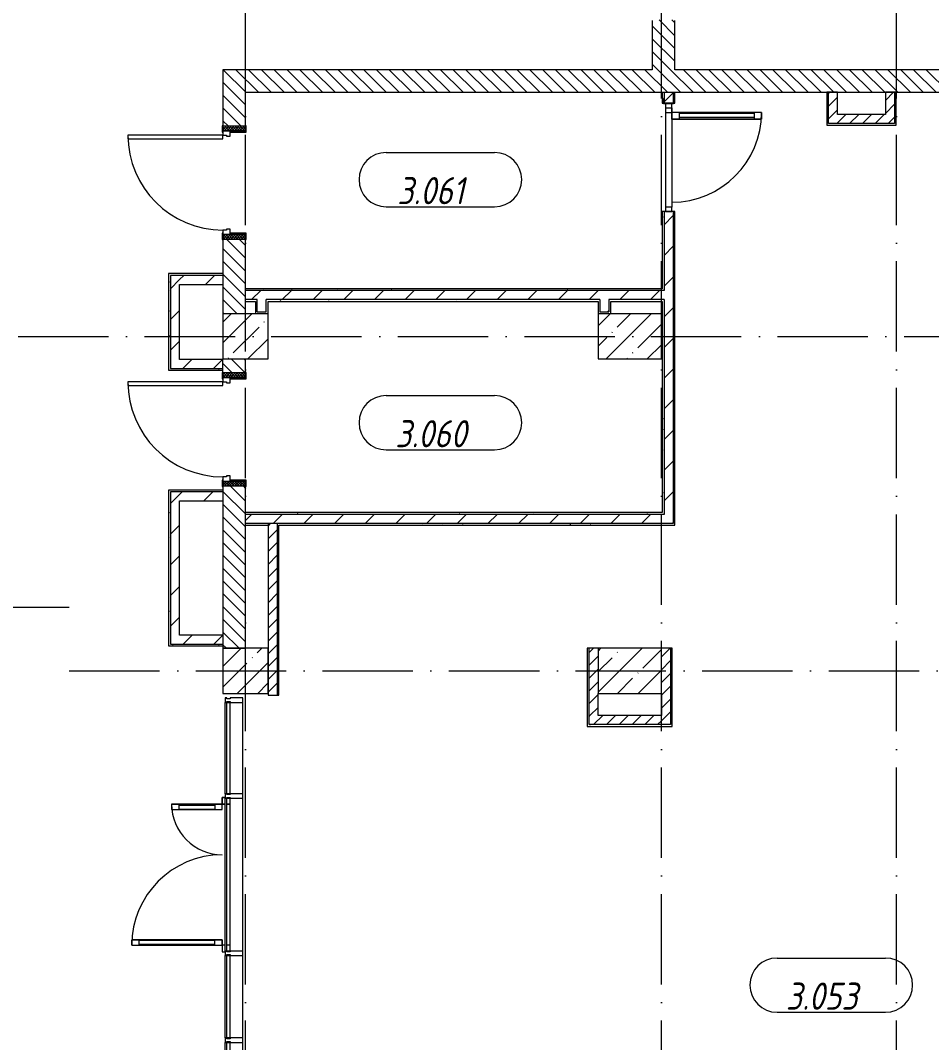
# Model space of a CAD drawing. Header units: millimetres. Extents: x -6467 to 106027, y -7090 to 195095.
# Drawn here: x 7469 to 17548, y 121283 to 132590 of the extents above; entities that cross this region are included whole.
import ezdxf

# ---------------------------------------------------------------- set-up
doc = ezdxf.new("R2010")
doc.units = ezdxf.units.MM
doc.linetypes.add('50_200_ШТРИХ_1Т_ш5_п1_п1_', pattern=[1400, 1000, -200, 0, -200])
for name, color, linetype, lineweight, true_color in [('A-AREA-IDEN-1', 7, 'Continuous', 9, 0xaaaaaa), ('A-GENM-1', 7, 'Continuous', 9, 0xaaaaaa), ('A-GENM-2', 7, 'Continuous', 20, 0xaaaaaa), ('I-WALL-1', 7, 'Continuous', 5, 0x787878), ('Оси-3', 7, '50_200_ШТРИХ_1Т_ш5_п1_п1_', 9, 0xaaaaaa)]:
    doc.layers.add(name, color=color, linetype=linetype, lineweight=lineweight, true_color=true_color)
for name, color, linetype, lineweight in [('A-DETL-GENF', 7, 'Continuous', 9), ('A-DOOR', 7, 'Continuous', 9), ('A-DOOR-2', 7, 'Continuous', 5), ('A-DOOR-FRAM', 7, 'Continuous', 9), ('A-DOOR-FRAM-2', 7, 'Continuous', 5), ('A-GLAZ-CWMG', 7, 'Continuous', 9), ('A-GLAZ-CWMG-1', 7, 'Continuous', 20), ('A-WALL', 7, 'Continuous', 5), ('A-WALL-FNSH-1', 7, 'Continuous', 5), ('I-WALL', 7, 'Continuous', 5), ('S-COLS', 7, 'Continuous', 9), ('S-COLS-1', 7, 'Continuous', 5)]:
    doc.layers.add(name, color=color, linetype=linetype, lineweight=lineweight)
doc.styles.add('ISOCPEUR_I_1', font='isocpeui.ttf', dxfattribs={"width": 0.85, "height": 2.5})
pattern_1 = [(135, (109.45, 102614.03), (-70.71068, -70.71068), [])]
pattern_2 = [(0, (109.45, 102614.03), (406.4, 101.6), [6.706, -298.094, 6.706, -298.094, -1625.6]), (0, (109.45, 102614.03), (406.4, 101.6), [-609.6, 6.706, -602.894, 6.706, -298.094, -711.2]), (0, (109.45, 102614.03), (406.4, 101.6), [-1524, 6.706, -196.494, 6.706, -501.294]), (120, (261.85, 102664.83), (-291.18818, 301.15272), [6.706, -298.094, 6.706, -298.094, -1625.6]), (120, (261.85, 102664.83), (-291.18818, 301.15272), [-609.6, 6.706, -602.894, 6.706, -298.094, -711.2]), (120, (261.85, 102664.83), (-291.18818, 301.15272), [-1524, 6.706, -196.494, 6.706, -501.294]), (240, (312.65, 102868.03), (-115.21182, -402.75272), [6.706, -298.094, 6.706, -298.094, -1625.6]), (240, (312.65, 102868.03), (-115.21182, -402.75272), [-609.6, 6.706, -602.894, 6.706, -298.094, -711.2]), (240, (312.65, 102868.03), (-115.21182, -402.75272), [-1524, 6.706, -196.494, 6.706, -501.294])]
pattern_3 = [(45, (109.45, 102614.03), (-169.7056, 169.7056), [])]
pattern_4 = [(45, (109.45, 102614.03), (-70.71068, 70.71068), [])]

# ---------------------------------------------------------------- blocks, each defined once
blk = doc.blocks.new('BSC_Колонна _Прямоугольная - 500х500-V4-АИ_План этажа Радиаторы_3')
at = {"layer": 'S-COLS-1'}
h = blk.add_hatch(dxfattribs=at)
h.set_pattern_fill('FP_28', color=256, style=0, pattern_type=2)
h.set_pattern_definition([(45, (-9850, -26481.04), (-228.0985, 228.0985), []), (45, (-9621.9, -26481.04), (-228.0985, 228.0985), [403.225, -80.645, 6.706, -73.939])])
h.paths.add_polyline_path([(-250, -250), (250, -250), (250, 250), (-250, 250), (-250, -21)])
for p, q in [((250, 250), (-250, 250)), ((-250, 250), (-250, -250)), ((250, -250), (250, 250)), ((-250, -250), (250, -250))]:
    blk.add_line(p, q, dxfattribs=at)
blk = doc.blocks.new('BSC_Колонна _Прямоугольная - 500х700-V8-АИ_План этажа Радиаторы_3')
at = {"layer": 'S-COLS-1'}
h = blk.add_hatch(dxfattribs=at)
h.set_pattern_fill('FP_34', color=256, style=0, pattern_type=2)
h.set_pattern_definition([(315, (-22781.04, 14100), (228.0985, 228.0985), []), (315, (-22781.04, 13871.9), (228.0985, 228.0985), [403.225, -80.645, 6.706, -73.939])])
h.paths.add_polyline_path([(-250, -350), (250, -350), (250, 350), (-250, 350)])
for p, q in [((250, 350), (-250, 350)), ((-250, 350), (-250, -350)), ((250, -350), (250, 350)), ((-250, -350), (250, -350))]:
    blk.add_line(p, q, dxfattribs=at)
blk = doc.blocks.new('BSC_Колонна _Прямоугольная - 500х700-V9-АИ_План этажа Радиаторы_3')
at = {"layer": 'S-COLS-1'}
h = blk.add_hatch(dxfattribs=at)
h.set_pattern_fill('FP_35', color=256, style=0, pattern_type=2)
h.set_pattern_definition([(315, (-26481.04, 14100), (228.0985, 228.0985), []), (315, (-26481.04, 13871.9), (228.0985, 228.0985), [403.225, -80.645, 6.706, -73.939])])
h.paths.add_polyline_path([(-250, 350), (-250, -350), (250, -350), (250, 350)])
for p, q in [((250, 350), (-250, 350)), ((-250, 350), (-250, -350)), ((250, -350), (250, 350)), ((-250, -350), (250, -350))]:
    blk.add_line(p, q, dxfattribs=at)
blk = doc.blocks.new('110_Дверь_СКБ_1_адиаторы_30')
at = {"layer": 'A-DOOR-2'}
h = blk.add_hatch(dxfattribs=at)
h.set_pattern_fill('FP_130', color=256, style=0, pattern_type=2)
h.set_pattern_definition([(135, (1701.41, 189.685), (-14.14214, -14.14214), []), (225, (1701.41, 189.685), (14.14214, -14.14214), [])])
h.paths.add_polyline_path([(587.5, -125), (637.5, -125), (637.5, 125), (587.5, 125)])
at = {"layer": 'A-DOOR-FRAM-2'}
h = blk.add_hatch(dxfattribs=at)
h.set_pattern_fill('FP_131', color=256, style=0, pattern_type=2)
h.set_pattern_definition([(45, (-421.384, 189.685), (-14.1421, 14.1421), []), (135, (-421.384, 189.685), (-14.1421, -14.1421), [])])
h.paths.add_polyline_path([(-612.5, -125), (-562.5, -125), (-562.5, 125), (-612.5, 125)])
at = {"layer": 'A-DOOR'}
for p, q in [((537.5, 1175), (497.5, 1175)), ((497.5, 1175), (497.5, 125)), ((537.5, 125), (537.5, 1175)), ((497.5, 125), (537.5, 125))]:
    blk.add_line(p, q, dxfattribs=at)
at = {"layer": 'A-DOOR-2'}
blk.add_arc((537.5, 125), 1050, 90, 180, dxfattribs=at)
at = {"layer": 'A-DOOR-FRAM'}
for p, q in [((-547.5, 133), (-617.5, 133)), ((-617.5, 133), (-617.5, 125)), ((-617.5, 125), (-547.5, 125)), ((-562.5, 125), (-612.5, 125)), ((-612.5, 125), (-612.5, -125)), ((-512.5, 125), (-562.5, 125)), ((-562.5, 125), (-562.5, 45)), ((-562.5, -125), (-562.5, 125)), ((-547.5, 125), (-562.5, 125)), ((-562.5, 125), (-562.5, 124)), ((-562.5, 124), (-547.5, 124)), ((-547.5, 125), (-547.5, 133)), ((-547.5, 124), (-547.5, 125)), ((-512.5, 85), (-512.5, 125)), ((537.5, 125), (537.5, 85)), ((587.5, 125), (537.5, 125)), ((642.5, 133), (572.5, 133)), ((572.5, 133), (572.5, 125)), ((587.5, 125), (572.5, 125)), ((572.5, 125), (572.5, 124)), ((572.5, 125), (642.5, 125)), ((572.5, 124), (587.5, 124)), ((587.5, 45), (587.5, 125)), ((637.5, 125), (587.5, 125)), ((587.5, 125), (587.5, -125)), ((587.5, 124), (587.5, 125)), ((637.5, -125), (637.5, 125)), ((642.5, 125), (642.5, 133)), ((-562.5, 45), (-502.5, 45)), ((-547.5, 45), (-562.5, 45)), ((-562.5, 45), (-562.5, -125)), ((-547.5, -125), (-547.5, 45)), ((-502.5, 85), (-512.5, 85)), ((-502.5, 45), (-502.5, 85)), ((537.5, 85), (527.5, 85)), ((527.5, 85), (527.5, 45)), ((527.5, 45), (587.5, 45)), ((587.5, 45), (572.5, 45)), ((572.5, 45), (572.5, -125)), ((587.5, -125), (587.5, 45)), ((-547.5, -125), (-617.5, -125)), ((-617.5, -125), (-617.5, -133)), ((-617.5, -133), (-547.5, -133)), ((-612.5, -125), (-562.5, -125)), ((-562.5, -125), (-547.5, -125)), ((-547.5, -133), (-547.5, -125)), ((572.5, -125), (587.5, -125)), ((642.5, -125), (572.5, -125)), ((572.5, -125), (572.5, -133)), ((572.5, -133), (642.5, -133)), ((587.5, -125), (637.5, -125)), ((642.5, -133), (642.5, -125))]:
    blk.add_line(p, q, dxfattribs=at)
blk = doc.blocks.new('Дверь_СКБ_1ст_Витражная - Горячий цех 11  EIW30 2-22198419-АИ_План этажа Радиаторы_3')
at = {"layer": 'A-DETL-GENF'}
for p, q in [((-496, 1028), (-424, 1028)), ((-496, 1028), (-496, 36)), ((-424, 1028), (-496, 1028)), ((-496, 1028), (-496, 36)), ((-424, 1028), (-424, 36)), ((-424, 36), (-424, 1028)), ((-496, 948), (-424, 948)), ((-486, 948), (-486, 116)), ((-442, 948), (-442, 116)), ((-496, 116), (-424, 116)), ((-496, 36), (-550, 36)), ((-496, 36), (-550, 36)), ((-424, 36), (-496, 36)), ((-496, 36), (-424, 36)), ((-496, -36), (-496, 36)), ((-496, -36), (-496, 36)), ((-550, -36), (-496, -36)), ((-550, -36), (-496, -36))]:
    blk.add_line(p, q, dxfattribs=at)
at = {"layer": 'A-DOOR-2'}
blk.add_line((-496, 1028), (-496, 36), dxfattribs=at)
blk.add_arc((-496, 36), 992, 360, 90, dxfattribs=at)
blk = doc.blocks.new('Прямоугольный импост - 50 x 70 мм-21848218-АИ_План этажа Радиаторы_3')
at = {"layer": 'A-GLAZ-CWMG'}
for p, q in [((3650, 29536), (4750, 29536)), ((3650, 29466), (4750, 29466))]:
    blk.add_line(p, q, dxfattribs=at)
blk = doc.blocks.new('Прямоугольный импост - 50 x 70 мм-21848188-АИ_План этажа Радиаторы_3')
at = {"layer": 'A-GLAZ-CWMG-1'}
for p, q in [((-50, 35), (0, 35)), ((-50, -35), (-50, 35)), ((0, 35), (0, -35)), ((0, -35), (-50, -35))]:
    blk.add_line(p, q, dxfattribs=at)
blk = doc.blocks.new('Прямоугольный импост - 50 x 70 мм-21848189-АИ_План этажа Радиаторы_3')
at = {"layer": 'A-GLAZ-CWMG-1'}
for p, q in [((0, 35), (-50, 35)), ((-50, 35), (-50, -35)), ((0, -35), (0, 35)), ((-50, -35), (0, -35))]:
    blk.add_line(p, q, dxfattribs=at)
blk = doc.blocks.new('Дверь_Витражная_СКБ_2Ст - ДВВ_ДАО_СОШ_Коридор EIW30-23206924-АИ_План этажа Радиаторы_3')
at = {"layer": 'A-DETL-GENF'}
for p, q in [((-780, 40), (-780, 0)), ((-780, 0), (-780, 40)), ((780, 40), (780, 0)), ((780, 40), (780, 0)), ((-855, -50), (-855, -17)), ((-855, -17), (-855, -50)), ((-780, -50), (-855, -50)), ((-855, -50), (-780, -50)), ((-780, -17), (-780, -50)), ((-780, -50), (-780, -17)), ((-720, -50), (-780, -50)), ((-780, -610), (-780, -50)), ((-720, -50), (-780, -50)), ((-780, -50), (-780, -610)), ((-720, -610), (-720, -50)), ((-720, -610), (-720, -50)), ((720, -50), (780, -50)), ((720, -1050), (720, -50)), ((720, -50), (720, -1050)), ((780, -50), (720, -50)), ((780, -17), (780, -50)), ((780, -17), (780, -50)), ((780, -1050), (780, -50)), ((780, -1050), (780, -50)), ((780, -50), (855, -50)), ((780, -50), (855, -50)), ((855, -50), (855, -17)), ((855, -50), (855, -17)), ((-780, -130), (-720, -130)), ((-770, -530), (-770, -130)), ((-726, -530), (-726, -130)), ((780, -130), (720, -130)), ((726, -970), (726, -130)), ((770, -970), (770, -130)), ((-780, -530), (-720, -530)), ((-780, -610), (-720, -610)), ((-780, -610), (-720, -610)), ((780, -970), (720, -970)), ((780, -1050), (720, -1050)), ((720, -1050), (780, -1050))]:
    blk.add_line(p, q, dxfattribs=at)
at = {"layer": 'A-DOOR-2'}
for p, q in [((-780, -610), (-780, -50)), ((780, -1050), (780, -50))]:
    blk.add_line(p, q, dxfattribs=at)
for centre, radius, start, end in [((-780, -50), 560, 270, 0), ((780, -50), 1000, 180, 270)]:
    blk.add_arc(centre, radius, start, end, dxfattribs=at)
blk = doc.blocks.new('Прямоугольный импост - Импост структурный с накладкой - 180мм-23206923-АИ_План этажа Радиаторы_3')
at = {"layer": 'A-GLAZ-CWMG'}
for p, q in [((9903, 46790), (9903, 45100)), ((10043, 46790), (10083, 46790)), ((10043, 46790), (10043, 45100)), ((10083, 46790), (10083, 45100)), ((10100, 46790), (10100, 45100)), ((10083, 45100), (10043, 45100))]:
    blk.add_line(p, q, dxfattribs=at)
blk = doc.blocks.new('Прямоугольный импост - Импост структурный с накладкой - 180мм-20786475-АИ_План этажа Радиаторы_3')
at = {"layer": 'A-GLAZ-CWMG-1'}
for p, q in [((-25, 0), (-25, 17)), ((-25, 17), (25, 17)), ((-15, 0), (-25, 0)), ((-15, -40), (-15, 0)), ((25, 0), (15, 0)), ((15, 0), (15, -40)), ((25, 17), (25, 0)), ((-25, -180), (-25, -40)), ((-25, -40), (-15, -40)), ((15, -40), (25, -40)), ((25, -40), (25, -180)), ((25, -180), (-25, -180))]:
    blk.add_line(p, q, dxfattribs=at)
blk = doc.blocks.new('Прямоугольный импост - Импост структурный с накладкой - 180мм-25687780-АИ_План этажа Радиаторы_3')
at = {"layer": 'A-GLAZ-CWMG'}
for p, q in [((9625, 18719), (9625, 19631)), ((9642, 19631), (9682, 19631)), ((9642, 18719), (9642, 19631)), ((9682, 18719), (9682, 19631)), ((9822, 18719), (9822, 19631)), ((9682, 18719), (9642, 18719))]:
    blk.add_line(p, q, dxfattribs=at)
blk = doc.blocks.new('Прямоугольный импост - Импост структурный с накладкой - 180мм-26327821-АИ_План этажа Радиаторы_3')
at = {"layer": 'A-GLAZ-CWMG'}
for p, q in [((9625, 17831), (9625, 18669)), ((9642, 18669), (9682, 18669)), ((9642, 17831), (9642, 18669)), ((9682, 17831), (9682, 18669)), ((9822, 17831), (9822, 18669)), ((9682, 17831), (9642, 17831))]:
    blk.add_line(p, q, dxfattribs=at)
blk = doc.blocks.new('АР_Перемычка1 - АР_Перемычка-25565440-АИ_План этажа Радиаторы_3')
at = {"layer": 'A-GENM-1'}
blk.add_line((-250, -125), (-243, -125), dxfattribs=at)
blk = doc.blocks.new('АР_Перемычка1 - АР_Перемычка-25566101-АИ_План этажа Радиаторы_3')
at = {"layer": 'A-GENM-1'}
blk.add_line((-250, -125), (-243, -125), dxfattribs=at)
blk = doc.blocks.new('Фахверк 100_15 - Фахверк 100_1-25559447-АИ_План этажа Радиаторы_3')
at = {"layer": 'A-GENM-2'}
for p, q in [((2285, 81466), (2175, 81466)), ((2175, 81466), (2175, 81411)), ((2180, 81461), (2280, 81461)), ((2180, 81411), (2180, 81461)), ((2280, 81461), (2280, 81411)), ((2285, 81411), (2285, 81466)), ((2175, 81411), (2180, 81411)), ((2280, 81411), (2285, 81411))]:
    blk.add_line(p, q, dxfattribs=at)
blk = doc.blocks.new('Прямоугольный импост - Импост структурный с накладкой - 180мм-23686121-АИ_План этажа Радиаторы_3')
at = {"layer": 'A-GLAZ-CWMG'}
for p, q in [((9625, 21421), (9625, 22431)), ((9642, 22431), (9682, 22431)), ((9642, 21421), (9642, 22431)), ((9682, 21421), (9682, 22431)), ((9822, 21421), (9822, 22431)), ((9682, 21421), (9642, 21421))]:
    blk.add_line(p, q, dxfattribs=at)
blk = doc.blocks.new('AAR_СКБ_Марка_помещения_1_5 ммп - Номер-27962133-АИ_План этажа Радиаторы_3')
at = {"layer": 'A-AREA-IDEN-1'}
for p, q in [((-2.987, 3), (3.013, 3)), ((-2.987, 0), (3.013, 0))]:
    blk.add_line(p, q, dxfattribs=at)
for centre, start, end in [((-2.987, 1.5), 90, 270), ((3.013, 1.5), 270, 90)]:
    blk.add_arc(centre, 1.5, start, end, dxfattribs=at)

msp = doc.modelspace()

# ---------------------------------------------------------------- hatches: boundary and pattern name
at = {"layer": 'I-WALL'}
h = msp.add_hatch(dxfattribs=at)
h.set_pattern_fill('FP_2', color=256, style=0, pattern_type=2)
h.set_pattern_definition(pattern_1)
h.paths.add_polyline_path([(14459, 132045), (14709, 132045), (14709, 132595), (14459, 132595), (14459, 132590)])
h.paths.add_polyline_path([(14709, 133745), (14709, 134805), (14459, 134805), (14459, 133745)])
h = msp.add_hatch(dxfattribs=at)
h.set_pattern_fill('FP_2', color=256, style=0, pattern_type=2)
h.set_pattern_definition(pattern_1)
h.paths.add_polyline_path([(23409, 131795), (23409, 132045), (9709, 132045), (9709, 131795), (22726, 131795)])
h = msp.add_hatch(dxfattribs=at)
h.set_pattern_fill('FP_2', color=256, style=0, pattern_type=2)
h.set_pattern_definition(pattern_1)
h.paths.add_polyline_path([(9959, 125645), (9959, 127440), (9709, 127440), (9709, 125645)])
h.paths.add_polyline_path([(9959, 128690), (9959, 128845), (9709, 128845), (9709, 128690)])
h.paths.add_polyline_path([(9709, 129345), (9959, 129345), (9959, 130170), (9709, 130170), (9709, 129670)])
h.paths.add_polyline_path([(9709, 131420), (9959, 131420), (9959, 131795), (9709, 131795), (9709, 131425)])
h = msp.add_hatch(dxfattribs=at)
h.set_pattern_fill('FP_4', color=256, style=0, pattern_type=2)
h.set_pattern_definition(pattern_3)
h.paths.add_polyline_path([(14689, 127025), (14689, 130475), (14589, 130475), (14589, 127025)])
h.paths.add_polyline_path([(14589, 131675), (14689, 131675), (14689, 131795), (14589, 131795)])
h = msp.add_hatch(dxfattribs=at)
h.set_pattern_fill('FP_5', color=256, style=0, pattern_type=2)
h.set_pattern_definition(pattern_4)
h.paths.add_polyline_path([(16509, 131450), (16509, 131795), (16409, 131795), (16409, 131450)])
h = msp.add_hatch(dxfattribs=at)
h.set_pattern_fill('FP_5', color=256, style=0, pattern_type=2)
h.set_pattern_definition(pattern_4)
h.paths.add_polyline_path([(17137, 131450), (17137, 131795), (17037, 131795), (17037, 131450)])
h = msp.add_hatch(dxfattribs=at)
h.set_pattern_fill('FP_5', color=256, style=0, pattern_type=2)
h.set_pattern_definition(pattern_4)
h.paths.add_polyline_path([(17037, 131450), (17037, 131550), (16509, 131550), (16509, 131450)])
h = msp.add_hatch(dxfattribs=at)
h.set_pattern_fill('FP_4', color=256, style=0, pattern_type=2)
h.set_pattern_definition(pattern_3)
h.paths.add_polyline_path([(9229, 128840), (9229, 129770), (9129, 129770), (9129, 128840)])
h = msp.add_hatch(dxfattribs=at)
h.set_pattern_fill('FP_4', color=256, style=0, pattern_type=2)
h.set_pattern_definition(pattern_3)
h.paths.add_polyline_path([(9709, 129670), (9709, 129770), (9229, 129770), (9229, 129670), (9493, 129670)])
h = msp.add_hatch(dxfattribs=at)
h.set_pattern_fill('FP_4', color=256, style=0, pattern_type=2)
h.set_pattern_definition(pattern_3)
h.paths.add_polyline_path([(14589, 129502), (14589, 129602), (9959, 129602), (9959, 129502), (14569, 129502)])
h = msp.add_hatch(dxfattribs=at)
h.set_pattern_fill('FP_4', color=256, style=0, pattern_type=2)
h.set_pattern_definition(pattern_3)
h.paths.add_polyline_path([(10189, 129365), (10189, 129502), (10089, 129502), (10089, 129365)])
h = msp.add_hatch(dxfattribs=at)
h.set_pattern_fill('FP_4', color=256, style=0, pattern_type=2)
h.set_pattern_definition(pattern_3)
h.paths.add_polyline_path([(13979, 129365), (13979, 129502), (13879, 129502), (13879, 129365)])
h = msp.add_hatch(dxfattribs=at)
h.set_pattern_fill('FP_4', color=256, style=0, pattern_type=2)
h.set_pattern_definition(pattern_3)
h.paths.add_polyline_path([(9709, 128740), (9709, 128840), (9129, 128840), (9129, 128740), (9493, 128740)])
h = msp.add_hatch(dxfattribs=at)
h.set_pattern_fill('FP_4', color=256, style=0, pattern_type=2)
h.set_pattern_definition(pattern_3)
h.paths.add_polyline_path([(9709, 127275), (9709, 127375), (9129, 127375), (9129, 127275), (9493, 127275)])
h = msp.add_hatch(dxfattribs=at)
h.set_pattern_fill('FP_4', color=256, style=0, pattern_type=2)
h.set_pattern_definition(pattern_3)
h.paths.add_polyline_path([(9229, 125790), (9229, 127275), (9129, 127275), (9129, 125790)])
h = msp.add_hatch(dxfattribs=at)
h.set_pattern_fill('FP_4', color=256, style=0, pattern_type=2)
h.set_pattern_definition(pattern_3)
h.paths.add_polyline_path([(14455, 127025), (14589, 127025), (14589, 127125), (9959, 127125), (9959, 127025), (12801, 127025)])
h = msp.add_hatch(dxfattribs=at)
h.set_pattern_fill('FP_5', color=256, style=0, pattern_type=2)
h.set_pattern_definition(pattern_4)
h.paths.add_polyline_path([(10209, 125125), (10309, 125125), (10309, 127025), (10209, 127025), (10209, 126965)])
h = msp.add_hatch(dxfattribs=at)
h.set_pattern_fill('FP_4', color=256, style=0, pattern_type=2)
h.set_pattern_definition(pattern_3)
h.paths.add_polyline_path([(9709, 125690), (9709, 125790), (9129, 125790), (9129, 125690), (9493, 125690)])
h = msp.add_hatch(dxfattribs=at)
h.set_pattern_fill('FP_5', color=256, style=0, pattern_type=2)
h.set_pattern_definition(pattern_4)
h.paths.add_polyline_path([(13859, 124900), (13859, 125645), (13759, 125645), (13759, 124900)])
h = msp.add_hatch(dxfattribs=at)
h.set_pattern_fill('FP_5', color=256, style=0, pattern_type=2)
h.set_pattern_definition(pattern_4)
h.paths.add_polyline_path([(14659, 124800), (14659, 125645), (14559, 125645), (14559, 124800)])
h = msp.add_hatch(dxfattribs=at)
h.set_pattern_fill('FP_5', color=256, style=0, pattern_type=2)
h.set_pattern_definition(pattern_4)
h.paths.add_polyline_path([(14559, 124800), (14559, 124900), (13759, 124900), (13759, 124800)])
at = {"layer": 'I-WALL-1'}
h = msp.add_hatch(dxfattribs=at)
h.set_pattern_fill('FP_3', color=256, style=0, pattern_type=2)
h.set_pattern_definition(pattern_2)
h.paths.add_polyline_path([(14589, 127125), (14589, 129502), (14569, 129502), (14569, 127125)])
h.paths.add_polyline_path([(14589, 129602), (14589, 130475), (14569, 130475), (14569, 129602)])
h.paths.add_polyline_path([(14589, 131675), (14589, 131795), (14569, 131795), (14569, 131675)])
h = msp.add_hatch(dxfattribs=at)
h.set_pattern_fill('FP_3', color=256, style=0, pattern_type=2)
h.set_pattern_definition(pattern_2)
h.paths.add_polyline_path([(14689, 127005), (14709, 127005), (14709, 130475), (14689, 130475), (14689, 127025)])
h.paths.add_polyline_path([(14709, 131675), (14709, 131795), (14689, 131795), (14689, 131675)])
h = msp.add_hatch(dxfattribs=at)
h.set_pattern_fill('FP_3', color=256, style=0, pattern_type=2)
h.set_pattern_definition(pattern_2)
h.paths.add_polyline_path([(16409, 131430), (16409, 131795), (16389, 131795), (16389, 131430)])
h = msp.add_hatch(dxfattribs=at)
h.set_pattern_fill('FP_3', color=256, style=0, pattern_type=2)
h.set_pattern_definition(pattern_2)
h.paths.add_polyline_path([(17157, 131430), (17157, 131795), (17137, 131795), (17137, 131430)])
h = msp.add_hatch(dxfattribs=at)
h.set_pattern_fill('FP_3', color=256, style=0, pattern_type=2)
h.set_pattern_definition(pattern_2)
h.paths.add_polyline_path([(16409, 131430), (17137, 131430), (17137, 131450), (16409, 131450)])
h = msp.add_hatch(dxfattribs=at)
h.set_pattern_fill('FP_3', color=256, style=0, pattern_type=2)
h.set_pattern_definition(pattern_2)
h.paths.add_polyline_path([(9109, 128740), (9129, 128740), (9129, 129790), (9109, 129790), (9109, 128840)])
h = msp.add_hatch(dxfattribs=at)
h.set_pattern_fill('FP_3', color=256, style=0, pattern_type=2)
h.set_pattern_definition(pattern_2)
h.paths.add_polyline_path([(9129, 129770), (9709, 129770), (9709, 129790), (9129, 129790), (9129, 129777)])
h = msp.add_hatch(dxfattribs=at)
h.set_pattern_fill('FP_3', color=256, style=0, pattern_type=2)
h.set_pattern_definition(pattern_2)
h.paths.add_polyline_path([(12801, 129602), (14569, 129602), (14569, 129622), (9959, 129622), (9959, 129602), (11147, 129602)])
h = msp.add_hatch(dxfattribs=at)
h.set_pattern_fill('FP_3', color=256, style=0, pattern_type=2)
h.set_pattern_definition(pattern_2)
h.paths.add_polyline_path([(11147, 129482), (13879, 129482), (13879, 129502), (10189, 129502), (10189, 129482), (10320, 129482)])
h.paths.add_polyline_path([(14569, 129482), (14569, 129502), (13979, 129502), (13979, 129482), (14455, 129482)])
h.paths.add_polyline_path([(10069, 129482), (10089, 129482), (10089, 129502), (9959, 129502), (9959, 129482)])
h = msp.add_hatch(dxfattribs=at)
h.set_pattern_fill('FP_3', color=256, style=0, pattern_type=2)
h.set_pattern_definition(pattern_2)
h.paths.add_polyline_path([(10089, 129345), (10189, 129345), (10189, 129365), (10089, 129365), (10089, 129482), (10069, 129482), (10069, 129345)])
h = msp.add_hatch(dxfattribs=at)
h.set_pattern_fill('FP_3', color=256, style=0, pattern_type=2)
h.set_pattern_definition(pattern_2)
h.paths.add_polyline_path([(10209, 129345), (10209, 129482), (10189, 129482), (10189, 129345)])
h = msp.add_hatch(dxfattribs=at)
h.set_pattern_fill('FP_3', color=256, style=0, pattern_type=2)
h.set_pattern_definition(pattern_2)
h.paths.add_polyline_path([(13879, 129345), (13879, 129482), (13859, 129482), (13859, 129345)])
h = msp.add_hatch(dxfattribs=at)
h.set_pattern_fill('FP_3', color=256, style=0, pattern_type=2)
h.set_pattern_definition(pattern_2)
h.paths.add_polyline_path([(13999, 129345), (13999, 129482), (13979, 129482), (13979, 129365), (13879, 129365), (13879, 129345), (13979, 129345)])
h = msp.add_hatch(dxfattribs=at)
h.set_pattern_fill('FP_3', color=256, style=0, pattern_type=2)
h.set_pattern_definition(pattern_2)
h.paths.add_polyline_path([(9709, 128720), (9709, 128740), (9109, 128740), (9109, 128720), (9493, 128720)])
h = msp.add_hatch(dxfattribs=at)
h.set_pattern_fill('FP_3', color=256, style=0, pattern_type=2)
h.set_pattern_definition(pattern_2)
h.paths.add_polyline_path([(9709, 127375), (9709, 127395), (9109, 127395), (9109, 127375), (9493, 127375)])
h = msp.add_hatch(dxfattribs=at)
h.set_pattern_fill('FP_3', color=256, style=0, pattern_type=2)
h.set_pattern_definition(pattern_2)
h.paths.add_polyline_path([(9109, 125690), (9129, 125690), (9129, 127375), (9109, 127375), (9109, 125790)])
h = msp.add_hatch(dxfattribs=at)
h.set_pattern_fill('FP_3', color=256, style=0, pattern_type=2)
h.set_pattern_definition(pattern_2)
h.paths.add_polyline_path([(14569, 127125), (14569, 127145), (9959, 127145), (9959, 127125), (14455, 127125)])
h = msp.add_hatch(dxfattribs=at)
h.set_pattern_fill('FP_3', color=256, style=0, pattern_type=2)
h.set_pattern_definition(pattern_2)
h.paths.add_polyline_path([(14689, 127005), (14689, 127025), (10309, 127025), (10309, 127005), (14589, 127005)])
h.paths.add_polyline_path([(9959, 127005), (10209, 127005), (10209, 127025), (9959, 127025)])
h = msp.add_hatch(dxfattribs=at)
h.set_pattern_fill('FP_3', color=256, style=0, pattern_type=2)
h.set_pattern_definition(pattern_2)
h.paths.add_polyline_path([(10329, 125125), (10329, 127005), (10309, 127005), (10309, 125125)])
h = msp.add_hatch(dxfattribs=at)
h.set_pattern_fill('FP_3', color=256, style=0, pattern_type=2)
h.set_pattern_definition(pattern_2)
h.paths.add_polyline_path([(9709, 125670), (9709, 125690), (9109, 125690), (9109, 125670), (9493, 125670)])
h = msp.add_hatch(dxfattribs=at)
h.set_pattern_fill('FP_3', color=256, style=0, pattern_type=2)
h.set_pattern_definition(pattern_2)
h.paths.add_polyline_path([(13759, 124800), (13759, 125645), (13739, 125645), (13739, 124800)])
h = msp.add_hatch(dxfattribs=at)
h.set_pattern_fill('FP_3', color=256, style=0, pattern_type=2)
h.set_pattern_definition(pattern_2)
h.paths.add_polyline_path([(14679, 124780), (14679, 125645), (14659, 125645), (14659, 124780)])
h = msp.add_hatch(dxfattribs=at)
h.set_pattern_fill('FP_3', color=256, style=0, pattern_type=2)
h.set_pattern_definition(pattern_2)
h.paths.add_polyline_path([(14659, 124780), (14659, 124800), (13739, 124800), (13739, 124780), (14559, 124780)])
at = {"layer": 'S-COLS-1'}
h = msp.add_hatch(dxfattribs=at)
h.set_pattern_fill('FP_1', color=256, style=0, pattern_type=2)
h.set_pattern_definition([(45, (109.45, 102614.03), (-228.0985, 228.0985), []), (45, (337.55, 102614.03), (-228.0985, 228.0985), [403.225, -80.645, 6.706, -73.939])])
h.paths.add_polyline_path([(9709, 125145), (10209, 125145), (10209, 125645), (9709, 125645)])

# ---------------------------------------------------------------- linework, layer by layer
at = {"layer": 'A-WALL'}
for p, q in [((14459, 132590), (14459, 132045)), ((14709, 132045), (14709, 132590)), ((14459, 132045), (9709, 132045)), ((9709, 132045), (9709, 131425)), ((23409, 132045), (14709, 132045)), ((9959, 131795), (23409, 131795)), ((9959, 131425), (9959, 131795)), ((14589, 131795), (14589, 131675)), ((14689, 131795), (14689, 131675)), ((16409, 131450), (16409, 131795)), ((17137, 131795), (17137, 131450)), ((17137, 131450), (16409, 131450)), ((14589, 130475), (14589, 129602)), ((14689, 130475), (14689, 127025)), ((9709, 130165), (9709, 129345)), ((9959, 129345), (9959, 130165)), ((9709, 129770), (9129, 129770)), ((9129, 129770), (9129, 128740)), ((14589, 129602), (9959, 129602)), ((10089, 129502), (9959, 129502)), ((10089, 129365), (10089, 129502)), ((13879, 129502), (10189, 129502)), ((10189, 129365), (10189, 129502)), ((13879, 129502), (13879, 129365)), ((14589, 129502), (13979, 129502)), ((13979, 129502), (13979, 129365)), ((14589, 129502), (14589, 127125)), ((10089, 129365), (10189, 129365)), ((13879, 129365), (13979, 129365)), ((9709, 128695), (9709, 128845)), ((9959, 128695), (9959, 128845)), ((9129, 128740), (9709, 128740)), ((9129, 127375), (9129, 125690)), ((9709, 127375), (9129, 127375)), ((9709, 127435), (9709, 125645)), ((9959, 125645), (9959, 127435)), ((14589, 127125), (9959, 127125)), ((14689, 127025), (9959, 127025)), ((10209, 127025), (10209, 127005)), ((10309, 127025), (10309, 125125)), ((9129, 125690), (9709, 125690)), ((9709, 125645), (9959, 125645)), ((13759, 124800), (13759, 125645)), ((14659, 125645), (14659, 124800)), ((14659, 124800), (13759, 124800))]:
    msp.add_line(p, q, dxfattribs=at)
at = {"layer": 'A-WALL-FNSH-1'}
for p, q in [((14569, 131795), (14569, 131675)), ((14709, 131675), (14709, 131795)), ((16389, 131795), (16389, 131430)), ((16509, 131795), (16389, 131795)), ((16509, 131550), (16509, 131795)), ((17157, 131795), (17037, 131795)), ((17037, 131795), (17037, 131550)), ((17157, 131430), (17157, 131795)), ((14569, 131675), (14709, 131675)), ((17037, 131550), (16509, 131550)), ((16389, 131430), (17157, 131430)), ((14709, 130475), (14569, 130475)), ((14569, 130475), (14569, 129622)), ((14709, 127005), (14709, 130475)), ((9709, 129790), (9109, 129790)), ((9109, 129790), (9109, 128720)), ((9229, 129670), (9709, 129670)), ((9229, 128840), (9229, 129670)), ((14569, 129622), (9959, 129622)), ((9959, 129482), (10069, 129482)), ((10069, 129482), (10069, 129345)), ((10209, 129482), (13859, 129482)), ((10209, 129345), (10209, 129482)), ((13859, 129482), (13859, 129345)), ((13999, 129482), (14569, 129482)), ((13999, 129345), (13999, 129482)), ((14569, 129482), (14569, 127145)), ((9709, 128840), (9229, 128840)), ((9109, 128720), (9709, 128720)), ((9109, 127395), (9109, 125670)), ((9709, 127395), (9109, 127395)), ((9229, 125790), (9229, 127275)), ((9229, 127275), (9709, 127275)), ((14569, 127145), (9959, 127145)), ((9959, 127005), (10209, 127005)), ((10209, 127005), (10209, 125125)), ((10329, 127005), (14709, 127005)), ((10329, 125125), (10329, 127005)), ((9709, 125790), (9229, 125790)), ((9109, 125670), (9709, 125670)), ((13739, 125645), (13739, 124780)), ((13859, 125645), (13739, 125645)), ((14679, 125645), (14559, 125645)), ((14679, 124780), (14679, 125645)), ((10209, 125125), (10329, 125125)), ((13859, 124900), (13859, 125145)), ((14559, 125145), (14559, 124900)), ((14559, 124900), (13859, 124900)), ((13739, 124780), (14679, 124780))]:
    msp.add_line(p, q, dxfattribs=at)
at = {"layer": 'S-COLS-1'}
for p, q in [((10209, 125645), (9709, 125645)), ((9709, 125645), (9709, 125145)), ((10209, 125145), (10209, 125645)), ((9709, 125145), (10209, 125145))]:
    msp.add_line(p, q, dxfattribs=at)
at = {"layer": 'Оси-3'}
for p, q in [((9959, 96724), (9959, 193895)), ((14559, 96724), (14559, 152250)), ((17159, 96724), (17159, 152250)), ((-5158, 129095), (25859, 129095)), ((8009, 126095), (-5158, 126095)), ((8009, 125395), (25859, 125395))]:
    msp.add_line(p, q, dxfattribs=at)

# ---------------------------------------------------------------- block references
at = {"layer": 'A-AREA-IDEN-1', "xscale": 199.9999999999999, "yscale": 199.9999999999999, "zscale": 199.9999999999999}
for p in [(12112, 130529), (12112, 127840), (16436, 121618)]:
    msp.add_blockref('AAR_СКБ_Марка_помещения_1_5 ммп - Номер-27962133-АИ_План этажа Радиаторы_3', p, dxfattribs=at)
at = {"layer": 'A-DOOR-2'}
for name, p, rotation in [('Дверь_СКБ_1ст_Витражная - Горячий цех 11  EIW30 2-22198419-АИ_План этажа Радиаторы_3', (14639, 131075), 270), ('110_Дверь_СКБ_1_адиаторы_30', (9834, 130783), 89.99999999999991), ('110_Дверь_СКБ_1_адиаторы_30', (9834, 128053), 89.99999999999991), ('Дверь_Витражная_СКБ_2Ст - ДВВ_ДАО_СОШ_Коридор EIW30-23206924-АИ_План этажа Радиаторы_3', (9751, 123140), 269.9999999999999)]:
    msp.add_blockref(name, p, dxfattribs=dict(at, rotation=rotation))
at = {"layer": 'A-GENM-1'}
for name, p, rotation in [('АР_Перемычка1 - АР_Перемычка-25565440-АИ_План этажа Радиаторы_3', (14584, 132595), 89.99999999999991), ('Фахверк 100_15 - Фахверк 100_1-25559447-АИ_План этажа Радиаторы_3', (16869, 213136), 180), ('АР_Перемычка1 - АР_Перемычка-25566101-АИ_План этажа Радиаторы_3', (9834, 130170), 89.99999999999991), ('АР_Перемычка1 - АР_Перемычка-25566101-АИ_План этажа Радиаторы_3', (9834, 127440), 89.99999999999991)]:
    msp.add_blockref(name, p, dxfattribs=dict(at, rotation=rotation))
at = {"layer": 'A-GLAZ-CWMG', "extrusion": (0, 0, -1)}
for name, p, rotation in [('Прямоугольный импост - 50 x 70 мм-21848188-АИ_План этажа Радиаторы_3', (-14639, 131675), 90), ('Прямоугольный импост - Импост структурный с накладкой - 180мм-20786475-АИ_План этажа Радиаторы_3', (-9751, 125070), 270.0000000000001), ('Прямоугольный импост - Импост структурный с накладкой - 180мм-20786475-АИ_План этажа Радиаторы_3', (-9751, 124010), 270.0000000000001), ('Прямоугольный импост - Импост структурный с накладкой - 180мм-20786475-АИ_План этажа Радиаторы_3', (-9751, 122270), 270.0000000000001), ('Прямоугольный импост - Импост структурный с накладкой - 180мм-20786475-АИ_План этажа Радиаторы_3', (-9751, 121308), 270.0000000000001)]:
    msp.add_blockref(name, p, dxfattribs=dict(at, rotation=rotation))
at = {"layer": 'A-GLAZ-CWMG'}
for name, p, rotation in [('Прямоугольный импост - 50 x 70 мм-21848218-АИ_План этажа Радиаторы_3', (-14862, 135275), 270.0000000000002), ('Прямоугольный импост - 50 x 70 мм-21848189-АИ_План этажа Радиаторы_3', (14639, 130475), 270), ('Прямоугольный импост - Импост структурный с накладкой - 180мм-23206923-АИ_План этажа Радиаторы_3', (19834, 169085), 180)]:
    msp.add_blockref(name, p, dxfattribs=dict(at, rotation=rotation))
for name in ['Прямоугольный импост - Импост структурный с накладкой - 180мм-23686121-АИ_План этажа Радиаторы_3', 'Прямоугольный импост - Импост структурный с накладкой - 180мм-25687780-АИ_План этажа Радиаторы_3', 'Прямоугольный импост - Импост структурный с накладкой - 180мм-26327821-АИ_План этажа Радиаторы_3']:
    msp.add_blockref(name, (109, 102614), dxfattribs=at)
at = {"layer": 'S-COLS'}
msp.add_blockref('BSC_Колонна _Прямоугольная - 500х500-V4-АИ_План этажа Радиаторы_3', (9959, 129095), dxfattribs=at)
at = {"layer": 'S-COLS', "rotation": 89.9999999999999}
for name, p in [('BSC_Колонна _Прямоугольная - 500х700-V9-АИ_План этажа Радиаторы_3', (14209, 129095)), ('BSC_Колонна _Прямоугольная - 500х700-V8-АИ_План этажа Радиаторы_3', (14209, 125395))]:
    msp.add_blockref(name, p, dxfattribs=at)

# ---------------------------------------------------------------- texts
at = {"layer": 'A-AREA-IDEN-1', "char_height": 300, "attachment_point": 8, "line_spacing_factor": 1.139951, "style": 'ISOCPEUR_I_1'}
for s, insert, width in [('\\pxqc,t8.46667,16.93333,25.4,33.86667,42.33333,50.8,59.26667,67.73333,76.2,84.66667,93.13333,101.6,110.06667,118.53333,127,135.46667,143.93333,152.4,160.86667,169.33333,177.8,186.26667,194.73333,203.2,211.66667,220.13333,228.6,237.06667,245.53333,254,262.46667,270.93333;{3.061}', (12008, 130557), 900), ('\\pxqc,t8.46667,16.93333,25.4,33.86667,42.33333,50.8,59.26667,67.73333,76.2,84.66667,93.13333,101.6,110.06667,118.53333,127,135.46667,143.93333,152.4,160.86667,169.33333,177.8,186.26667,194.73333,203.2,211.66667,220.13333,228.6,237.06667,245.53333,254,262.46667,270.93333;{3.060}', (12009, 127868), 952), ('\\pxqc,t8.46667,16.93333,25.4,33.86667,42.33333,50.8,59.26667,67.73333,76.2,84.66667,93.13333,101.6,110.06667,118.53333,127,135.46667,143.93333,152.4,160.86667,169.33333,177.8,186.26667,194.73333,203.2,211.66667,220.13333,228.6,237.06667,245.53333,254,262.46667,270.93333;{3.053}', (16333, 121646), 952)]:
    msp.add_mtext(s, dxfattribs=dict(at, insert=insert, width=width))

doc.saveas('drawing.dxf')
